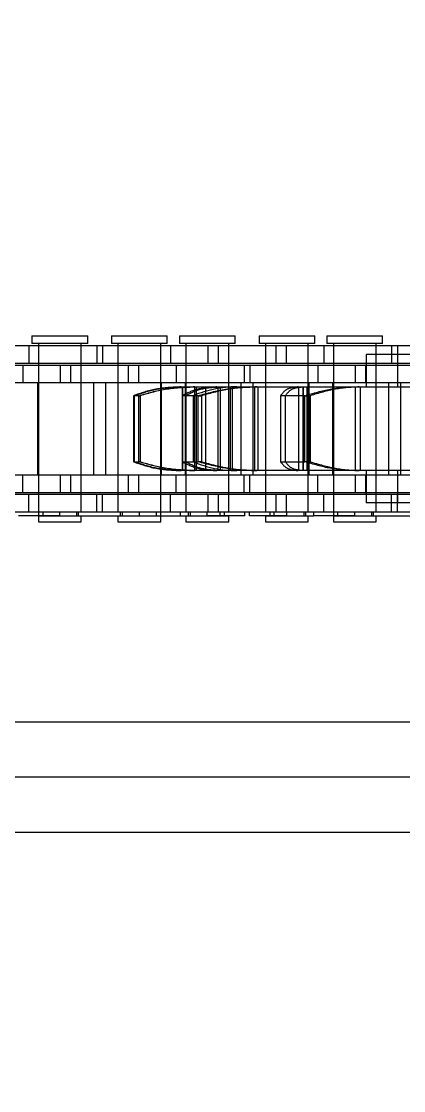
# Model space of a CAD drawing. Header units: metres. Extents: x 0 to 21025, y 0 to 14850.
# Drawn here: x 5991.3 to 6024.2, y 9024.4 to 9116.4 of the extents above; entities that cross this region are included whole.
import ezdxf

# ---------------------------------------------------------------- set-up
doc = ezdxf.new("R2010")
doc.units = ezdxf.units.M
doc.header["$LTSCALE"] = 25
doc.linetypes.add('HIDDEN2', pattern=[4.7625, 3.175, -1.5875])
for name, color, linetype in [('SL1', 8, 'Continuous'), ('SL4', 4, 'Continuous'), ('ST1', 7, 'HIDDEN2')]:
    doc.layers.add(name, color=color, linetype=linetype)

msp = doc.modelspace()

# ---------------------------------------------------------------- linework, layer by layer
at = {"layer": 'SL1'}
for radius, start, end in [(1215.5, 107.106787, 166.785047), (1170.7, 106.690475, 164.690823), (1164.35, 106.913784, 164.513299), (1158.35, 107.10294, 164.435358)]:
    msp.add_arc((6782.517, 8419.394), radius, start, end, dxfattribs=at)
at = {"layer": 'SL4'}
for p, q in [((5540.514, 9056.144), (6330.277, 9056.144)), ((6490.517, 9046.619), (5540.514, 9046.619))]:
    msp.add_line(p, q, dxfattribs=at)
at = {"layer": 'ST1'}
for p, q in [((5992.178, 9089.384), (5996.975, 9089.384)), ((5992.178, 9089.384), (5992.178, 9088.725)), ((5996.975, 9088.725), (5996.975, 9089.384)), ((5999.03, 9089.384), (6003.827, 9089.384)), ((5999.03, 9089.384), (5999.03, 9088.725)), ((6003.827, 9088.725), (6003.827, 9089.384)), ((6004.878, 9089.384), (6009.675, 9089.384)), ((6004.878, 9089.384), (6004.878, 9088.725)), ((6009.675, 9088.725), (6009.675, 9089.384)), ((6011.73, 9089.384), (6016.527, 9089.384)), ((6011.73, 9089.384), (6011.73, 9088.725)), ((6016.527, 9088.725), (6016.527, 9089.384)), ((6017.578, 9089.384), (6022.375, 9089.384)), ((6017.578, 9089.384), (6017.578, 9088.725)), ((6022.375, 9088.725), (6022.375, 9089.384)), ((5988.656, 9088.541), (5997.751, 9088.541)), ((5991.903, 9088.541), (5991.903, 9087.021)), ((5996.975, 9088.725), (5992.178, 9088.725)), ((5992.731, 9088.725), (5992.731, 9074.227)), ((5992.731, 9088.541), (5992.731, 9087.021)), ((5996.421, 9074.227), (5996.421, 9088.725)), ((5996.421, 9087.021), (5996.421, 9088.541)), ((5997.751, 9088.541), (5997.751, 9087.021)), ((5997.751, 9088.541), (6004.101, 9088.541)), ((5998.253, 9088.541), (5998.253, 9087.021)), ((6003.827, 9088.725), (5999.03, 9088.725)), ((5999.583, 9088.725), (5999.583, 9074.227)), ((5999.583, 9088.541), (5999.583, 9087.021)), ((6003.273, 9074.227), (6003.273, 9088.725)), ((6003.273, 9087.021), (6003.273, 9088.541)), ((6004.101, 9088.541), (6004.101, 9087.021)), ((6004.101, 9088.541), (6013.196, 9088.541)), ((6009.675, 9088.725), (6004.878, 9088.725)), ((6005.431, 9088.725), (6005.431, 9074.227)), ((6005.431, 9088.541), (6005.431, 9087.021)), ((6007.348, 9087.021), (6007.348, 9088.541)), ((6008.208, 9088.541), (6008.208, 9087.021)), ((6009.121, 9074.227), (6009.121, 9088.725)), ((6009.121, 9087.021), (6009.121, 9088.541)), ((6016.527, 9088.725), (6011.73, 9088.725)), ((6012.283, 9088.725), (6012.283, 9074.227)), ((6012.283, 9088.541), (6012.283, 9087.021)), ((6013.196, 9088.541), (6014.056, 9088.541)), ((6013.196, 9087.021), (6013.196, 9088.541)), ((6014.056, 9088.541), (6023.151, 9088.541)), ((6014.056, 9088.541), (6014.056, 9087.021)), ((6015.973, 9074.227), (6015.973, 9088.725)), ((6015.973, 9087.021), (6015.973, 9088.541)), ((6017.303, 9088.541), (6017.303, 9087.021)), ((6022.375, 9088.725), (6017.578, 9088.725)), ((6018.131, 9088.725), (6018.131, 9074.227)), ((6018.131, 9088.541), (6018.131, 9087.021)), ((6021.821, 9074.227), (6021.821, 9088.725)), ((6021.821, 9087.021), (6021.821, 9088.541)), ((6023.151, 9088.541), (6023.151, 9087.021)), ((6023.151, 9088.541), (6029.501, 9088.541)), ((6023.653, 9088.541), (6023.653, 9087.021)), ((6057.369, 9087.759), (6020.97, 9087.759)), ((6020.97, 9087.759), (6020.97, 9084.989)), ((6023.66, 9087.759), (6023.66, 9084.989)), ((5985.051, 9086.869), (5991.401, 9086.869)), ((5988.656, 9087.021), (5997.751, 9087.021)), ((5991.401, 9086.869), (5991.401, 9085.349)), ((5991.401, 9086.869), (6000.496, 9086.869)), ((5992.731, 9086.869), (5992.731, 9085.349)), ((5994.648, 9085.349), (5994.648, 9086.869)), ((5995.508, 9086.869), (5995.508, 9085.349)), ((5996.421, 9085.349), (5996.421, 9086.869)), ((5997.751, 9087.021), (6004.101, 9087.021)), ((5999.583, 9086.869), (5999.583, 9085.349)), ((6000.496, 9086.869), (6001.356, 9086.869)), ((6000.496, 9085.349), (6000.496, 9086.869)), ((6001.356, 9086.869), (6010.451, 9086.869)), ((6001.356, 9086.869), (6001.356, 9085.349)), ((6003.273, 9085.349), (6003.273, 9086.869)), ((6004.101, 9087.021), (6013.196, 9087.021)), ((6004.603, 9086.869), (6004.603, 9085.349)), ((6005.431, 9086.869), (6005.431, 9085.349)), ((6009.121, 9085.349), (6009.121, 9086.869)), ((6010.451, 9086.869), (6010.451, 9085.349)), ((6010.451, 9086.869), (6016.801, 9086.869)), ((6010.953, 9086.869), (6010.953, 9085.349)), ((6012.283, 9086.869), (6012.283, 9085.349)), ((6013.196, 9087.021), (6014.056, 9087.021)), ((6014.056, 9087.021), (6023.151, 9087.021)), ((6015.973, 9085.349), (6015.973, 9086.869)), ((6016.801, 9086.869), (6016.801, 9085.349)), ((6016.801, 9086.869), (6025.896, 9086.869)), ((6018.131, 9086.869), (6018.131, 9085.349)), ((6020.048, 9085.349), (6020.048, 9086.869)), ((6020.908, 9086.869), (6020.908, 9085.349)), ((6021.821, 9085.349), (6021.821, 9086.869)), ((6023.151, 9087.021), (6029.501, 9087.021)), ((5985.051, 9085.349), (5991.401, 9085.349)), ((5991.401, 9085.349), (6000.496, 9085.349)), ((5992.688, 9077.419), (5992.688, 9085.349)), ((5992.731, 9085.349), (5992.731, 9077.419)), ((5996.421, 9077.419), (5996.421, 9085.349)), ((5997.468, 9085.349), (5997.468, 9077.419)), ((5998.536, 9077.419), (5998.536, 9085.349)), ((5999.583, 9085.349), (5999.583, 9077.419)), ((6000.496, 9085.349), (6001.356, 9085.349)), ((6001.356, 9085.349), (6010.451, 9085.349)), ((6003.273, 9077.419), (6003.273, 9085.349)), ((6003.316, 9085.349), (6003.316, 9077.419)), ((6005.388, 9077.419), (6005.388, 9085.349)), ((6005.431, 9085.349), (6005.431, 9077.419)), ((6009.121, 9077.419), (6009.121, 9085.349)), ((6010.168, 9085.349), (6010.168, 9077.419)), ((6010.451, 9085.349), (6016.801, 9085.349)), ((6011.236, 9077.419), (6011.236, 9085.349)), ((6012.283, 9085.349), (6012.283, 9077.419)), ((6015.973, 9077.419), (6015.973, 9085.349)), ((6016.016, 9085.349), (6016.016, 9077.419)), ((6016.801, 9085.349), (6025.896, 9085.349)), ((6018.088, 9077.419), (6018.088, 9085.349)), ((6018.131, 9085.349), (6018.131, 9077.419)), ((6021.821, 9077.419), (6021.821, 9085.349)), ((6022.868, 9085.349), (6022.868, 9077.419)), ((6023.936, 9077.419), (6023.936, 9085.349)), ((6005.016, 9084.989), (6006.07, 9084.989)), ((6005.136, 9077.779), (6005.136, 9084.989)), ((6005.179, 9077.779), (6005.179, 9084.989)), ((6006.07, 9084.989), (6006.199, 9084.989)), ((6006.199, 9077.779), (6006.199, 9084.989)), ((6006.199, 9084.989), (6008.109, 9084.989)), ((6006.334, 9077.779), (6006.334, 9084.989)), ((6007.156, 9077.779), (6007.156, 9084.989)), ((6008.109, 9084.989), (6011.234, 9084.989)), ((6008.205, 9077.779), (6008.205, 9084.989)), ((6008.421, 9077.779), (6008.421, 9084.989)), ((6009.273, 9077.779), (6009.273, 9084.989)), ((6009.454, 9077.779), (6009.454, 9084.989)), ((6011.234, 9084.989), (6011.358, 9084.989)), ((6011.358, 9077.779), (6011.358, 9084.989)), ((6011.358, 9084.989), (6015.111, 9084.989)), ((6011.654, 9077.779), (6011.654, 9084.989)), ((6015.111, 9084.989), (6019.93, 9084.989)), ((6015.171, 9077.779), (6015.171, 9084.989)), ((6015.533, 9077.779), (6015.533, 9084.989)), ((6015.548, 9077.779), (6015.548, 9084.989)), ((6015.889, 9077.779), (6015.889, 9084.989)), ((6019.93, 9084.989), (6020.034, 9084.989)), ((6020.034, 9077.779), (6020.034, 9084.989)), ((6020.034, 9084.989), (6025.177, 9084.989)), ((6020.456, 9077.779), (6020.456, 9084.989)), ((6001.383, 9084.227), (6000.927, 9084.227)), ((6000.927, 9084.227), (6000.927, 9078.541)), ((6001.007, 9078.541), (6001.007, 9084.227)), ((6001.383, 9078.541), (6001.383, 9084.227)), ((6001.383, 9084.227), (6001.503, 9084.227)), ((6001.503, 9084.227), (6001.503, 9078.541)), ((6006.479, 9084.227), (6005.125, 9084.227)), ((6005.125, 9084.227), (6005.125, 9078.541)), ((6005.397, 9078.541), (6005.397, 9084.227)), ((6006.071, 9084.227), (6006.071, 9078.541)), ((6006.479, 9078.541), (6006.479, 9084.227)), ((6006.479, 9084.227), (6006.785, 9084.227)), ((6006.785, 9084.227), (6006.785, 9078.541)), ((6015.68, 9084.227), (6013.591, 9084.227)), ((6013.591, 9084.227), (6013.591, 9078.541)), ((6014.021, 9078.541), (6014.021, 9084.227)), ((6015.68, 9078.541), (6015.68, 9084.227)), ((6015.68, 9084.227), (6016.135, 9084.227)), ((6016.135, 9084.227), (6016.135, 9078.541)), ((6000.927, 9078.541), (6001.383, 9078.541)), ((6001.503, 9078.541), (6001.383, 9078.541)), ((6005.125, 9078.541), (6006.479, 9078.541)), ((6006.785, 9078.541), (6006.479, 9078.541)), ((6013.591, 9078.541), (6015.68, 9078.541)), ((6016.135, 9078.541), (6015.68, 9078.541)), ((5985.051, 9077.419), (5991.401, 9077.419)), ((5991.401, 9075.899), (5991.401, 9077.419)), ((5991.401, 9077.419), (6000.496, 9077.419)), ((5992.731, 9077.419), (5992.731, 9075.899)), ((5994.648, 9075.899), (5994.648, 9077.419)), ((5995.508, 9077.419), (5995.508, 9075.899)), ((5996.421, 9075.899), (5996.421, 9077.419)), ((5999.583, 9077.419), (5999.583, 9075.899)), ((6000.496, 9077.419), (6001.356, 9077.419)), ((6000.496, 9075.899), (6000.496, 9077.419)), ((6001.356, 9077.419), (6010.451, 9077.419)), ((6001.356, 9077.419), (6001.356, 9075.899)), ((6003.273, 9075.899), (6003.273, 9077.419)), ((6004.603, 9075.899), (6004.603, 9077.419)), ((6006.07, 9077.779), (6005.016, 9077.779)), ((6005.431, 9077.419), (6005.431, 9075.899)), ((6006.199, 9077.779), (6006.07, 9077.779)), ((6008.109, 9077.779), (6006.199, 9077.779)), ((6011.234, 9077.779), (6008.109, 9077.779)), ((6009.121, 9075.899), (6009.121, 9077.419)), ((6010.451, 9075.899), (6010.451, 9077.419)), ((6010.451, 9077.419), (6016.801, 9077.419)), ((6010.953, 9075.899), (6010.953, 9077.419)), ((6011.358, 9077.779), (6011.234, 9077.779)), ((6015.111, 9077.779), (6011.358, 9077.779)), ((6012.283, 9077.419), (6012.283, 9075.899)), ((6019.93, 9077.779), (6015.111, 9077.779)), ((6015.973, 9075.899), (6015.973, 9077.419)), ((6016.801, 9075.899), (6016.801, 9077.419)), ((6016.801, 9077.419), (6025.896, 9077.419)), ((6018.131, 9077.419), (6018.131, 9075.899)), ((6020.034, 9077.779), (6019.93, 9077.779)), ((6025.177, 9077.779), (6020.034, 9077.779)), ((6020.048, 9075.899), (6020.048, 9077.419)), ((6020.908, 9077.419), (6020.908, 9075.899)), ((6020.97, 9077.779), (6020.97, 9075.009)), ((6021.821, 9075.899), (6021.821, 9077.419)), ((6023.66, 9077.779), (6023.66, 9075.009)), ((5985.051, 9075.899), (5991.401, 9075.899)), ((5988.656, 9075.747), (5997.751, 9075.747)), ((5991.401, 9075.899), (6000.496, 9075.899)), ((5991.903, 9074.227), (5991.903, 9075.747)), ((5992.731, 9075.747), (5992.731, 9073.894)), ((5996.421, 9074.227), (5996.421, 9075.747)), ((5997.751, 9074.227), (5997.751, 9075.747)), ((5997.751, 9075.747), (6004.101, 9075.747)), ((5998.253, 9074.227), (5998.253, 9075.747)), ((5999.583, 9075.747), (5999.583, 9074.227)), ((6000.496, 9075.899), (6001.356, 9075.899)), ((6001.356, 9075.899), (6010.451, 9075.899)), ((6003.273, 9073.894), (6003.273, 9075.747)), ((6004.101, 9074.227), (6004.101, 9075.747)), ((6004.101, 9075.747), (6013.196, 9075.747)), ((6005.431, 9075.747), (6005.431, 9074.227)), ((6007.348, 9074.227), (6007.348, 9075.747)), ((6008.208, 9075.747), (6008.208, 9074.227)), ((6009.121, 9074.227), (6009.121, 9075.747)), ((6010.451, 9075.899), (6016.801, 9075.899)), ((6012.283, 9075.747), (6012.283, 9074.227)), ((6013.196, 9075.747), (6014.056, 9075.747)), ((6013.196, 9074.227), (6013.196, 9075.747)), ((6014.056, 9075.747), (6023.151, 9075.747)), ((6014.056, 9075.747), (6014.056, 9074.227)), ((6015.973, 9074.227), (6015.973, 9075.747)), ((6016.801, 9075.899), (6025.896, 9075.899)), ((6017.303, 9074.227), (6017.303, 9075.747)), ((6018.131, 9075.747), (6018.131, 9073.894)), ((6021.821, 9074.227), (6021.821, 9075.747)), ((6023.151, 9074.227), (6023.151, 9075.747)), ((6023.151, 9075.747), (6029.501, 9075.747)), ((6023.653, 9074.227), (6023.653, 9075.747)), ((5988.656, 9074.227), (5997.751, 9074.227)), ((5993.1, 9074.227), (5993.1, 9073.858)), ((5994.576, 9073.894), (5994.576, 9074.227)), ((5996.052, 9073.858), (5996.052, 9074.227)), ((5996.195, 9073.894), (5996.195, 9074.227)), ((5997.751, 9074.227), (6004.101, 9074.227)), ((5999.809, 9073.894), (5999.809, 9074.227)), ((5999.952, 9074.227), (5999.952, 9073.858)), ((6001.428, 9073.894), (6001.428, 9074.227)), ((6002.904, 9073.858), (6002.904, 9074.227)), ((6004.101, 9074.227), (6013.196, 9074.227)), ((6004.98, 9073.894), (6004.98, 9074.227)), ((6005.657, 9073.894), (6005.657, 9074.227)), ((6005.8, 9074.227), (6005.8, 9073.858)), ((6007.276, 9073.894), (6007.276, 9074.227)), ((6008.383, 9073.894), (6008.383, 9074.227)), ((6008.752, 9073.858), (6008.752, 9074.227)), ((6010.507, 9073.894), (6010.507, 9074.227)), ((6010.898, 9073.894), (6010.898, 9074.227)), ((6012.652, 9074.227), (6012.652, 9073.858)), ((6013.021, 9073.894), (6013.021, 9074.227)), ((6013.196, 9074.227), (6014.056, 9074.227)), ((6014.056, 9074.227), (6023.151, 9074.227)), ((6014.128, 9073.894), (6014.128, 9074.227)), ((6015.604, 9073.858), (6015.604, 9074.227)), ((6015.747, 9073.894), (6015.747, 9074.227)), ((6016.424, 9074.227), (6016.424, 9073.894)), ((6018.5, 9074.227), (6018.5, 9073.858)), ((6019.976, 9073.894), (6019.976, 9074.227)), ((6057.369, 9075.009), (6020.97, 9075.009)), ((6021.452, 9073.858), (6021.452, 9074.227)), ((6021.595, 9073.894), (6021.595, 9074.227)), ((6023.151, 9074.227), (6029.501, 9074.227)), ((5994.576, 9073.894), (5991.024, 9073.894)), ((5996.421, 9073.858), (5992.731, 9073.858)), ((5992.731, 9073.858), (5992.731, 9073.384)), ((5992.731, 9073.384), (5996.421, 9073.384)), ((5994.576, 9073.894), (6007.276, 9073.894)), ((5996.421, 9073.384), (5996.421, 9073.858)), ((6003.273, 9073.858), (5999.583, 9073.858)), ((5999.583, 9073.858), (5999.583, 9073.384)), ((5999.583, 9073.384), (6003.273, 9073.384)), ((6003.273, 9073.384), (6003.273, 9073.858)), ((6009.121, 9073.858), (6005.431, 9073.858)), ((6005.431, 9073.858), (6005.431, 9073.384)), ((6005.431, 9073.384), (6009.121, 9073.384)), ((6010.507, 9073.894), (6007.276, 9073.894)), ((6009.121, 9073.384), (6009.121, 9073.858)), ((6014.128, 9073.894), (6010.898, 9073.894)), ((6015.973, 9073.858), (6012.283, 9073.858)), ((6012.283, 9073.858), (6012.283, 9073.384)), ((6012.283, 9073.384), (6015.973, 9073.384)), ((6014.128, 9073.894), (6016.424, 9073.894)), ((6015.973, 9073.384), (6015.973, 9073.858)), ((6019.976, 9073.894), (6016.424, 9073.894)), ((6021.821, 9073.858), (6018.131, 9073.858)), ((6018.131, 9073.858), (6018.131, 9073.384)), ((6018.131, 9073.384), (6021.821, 9073.384)), ((6019.976, 9073.894), (6032.676, 9073.894)), ((6021.821, 9073.384), (6021.821, 9073.858)), ((5540.514, 9056.144), (6330.277, 9056.144)), ((6540.514, 9051.381), (5540.514, 9051.381))]:
    msp.add_line(p, q, dxfattribs=at)
for centre, radius, start, end in [((6782.517, 8419.394), 1163.627, 127.817651, 147.031191), ((6782.517, 8419.394), 1157.277, 127.817651, 147.031191), ((6009.822, 9075.371), 9.618, 90.09202, 112.96021), ((6009.822, 9087.396), 9.618, 247.03979, 269.90798)]:
    msp.add_arc(centre, radius, start, end, dxfattribs=at)
for points, knots in [([(6005.016, 9084.989), (6004.274, 9084.951), (6002.788, 9084.875), (6001.548, 9084.443), (6000.927, 9084.227)], [0, 0, 0, 0, 0.49948, 1, 1, 1, 1]), ([(6001.007, 9084.227), (6001.621, 9084.443), (6002.847, 9084.875), (6004.322, 9084.951), (6005.06, 9084.989)], [0, 0, 0, 0, 0.500152, 1, 1, 1, 1]), ([(6001.383, 9084.227), (6002.131, 9084.443), (6003.625, 9084.875), (6005.256, 9084.951), (6006.07, 9084.989)], [0, 0, 0, 0, 0.5005288, 1, 1, 1, 1]), ([(6006.204, 9084.989), (6005.389, 9084.951), (6003.756, 9084.875), (6002.255, 9084.443), (6001.503, 9084.227)], [0, 0, 0, 0, 0.499459, 1, 1, 1, 1]), ([(6008.109, 9084.989), (6007.53, 9084.951), (6006.37, 9084.875), (6005.54, 9084.443), (6005.125, 9084.227)], [0, 0, 0, 0, 0.499427, 1, 1, 1, 1]), ([(6005.397, 9084.227), (6005.802, 9084.443), (6006.612, 9084.875), (6007.755, 9084.951), (6008.326, 9084.989)], [0, 0, 0, 0, 0.500133, 1, 1, 1, 1]), ([(6006.479, 9084.227), (6007.271, 9084.443), (6008.853, 9084.875), (6010.441, 9084.951), (6011.234, 9084.989)], [0, 0, 0, 0, 0.500514, 1, 1, 1, 1]), ([(6011.531, 9084.989), (6010.741, 9084.951), (6009.159, 9084.876), (6007.577, 9084.443), (6006.785, 9084.227)], [0, 0, 0, 0, 0.499098, 1, 1, 1, 1]), ([(6015.111, 9084.989), (6014.765, 9084.951), (6014.071, 9084.876), (6013.751, 9084.443), (6013.591, 9084.227)], [0, 0, 0, 0, 0.499098, 1, 1, 1, 1]), ([(6014.021, 9084.227), (6014.17, 9084.443), (6014.467, 9084.875), (6015.139, 9084.951), (6015.475, 9084.989)], [0, 0, 0, 0, 0.500534, 1, 1, 1, 1]), ([(6015.68, 9084.227), (6016.42, 9084.443), (6017.899, 9084.875), (6019.253, 9084.951), (6019.93, 9084.989)], [0, 0, 0, 0, 0.500261, 1, 1, 1, 1]), ([(6020.353, 9084.989), (6019.684, 9084.951), (6018.343, 9084.876), (6016.872, 9084.443), (6016.135, 9084.227)], [0, 0, 0, 0, 0.4991241, 1, 1, 1, 1]), ([(6000.927, 9078.541), (6001.548, 9078.324), (6002.788, 9077.892), (6004.274, 9077.816), (6005.016, 9077.779)], [0, 0, 0, 0, 0.500513, 1, 1, 1, 1]), ([(6005.06, 9077.779), (6004.323, 9077.816), (6002.848, 9077.892), (6001.622, 9078.324), (6001.007, 9078.541)], [0, 0, 0, 0, 0.499124, 1, 1, 1, 1]), ([(6006.07, 9077.779), (6005.256, 9077.816), (6003.626, 9077.892), (6002.131, 9078.324), (6001.383, 9078.541)], [0, 0, 0, 0, 0.499464, 1, 1, 1, 1]), ([(6001.503, 9078.541), (6002.255, 9078.324), (6003.756, 9077.892), (6005.389, 9077.816), (6006.204, 9077.779)], [0, 0, 0, 0, 0.500534, 1, 1, 1, 1]), ([(6005.125, 9078.541), (6005.54, 9078.324), (6006.37, 9077.892), (6007.53, 9077.816), (6008.109, 9077.779)], [0, 0, 0, 0, 0.500372, 1, 1, 1, 1]), ([(6008.326, 9077.779), (6007.756, 9077.816), (6006.613, 9077.892), (6005.802, 9078.324), (6005.397, 9078.541)], [0, 0, 0, 0, 0.499098, 1, 1, 1, 1]), ([(6011.234, 9077.779), (6010.441, 9077.816), (6008.853, 9077.892), (6007.271, 9078.324), (6006.479, 9078.541)], [0, 0, 0, 0, 0.499479, 1, 1, 1, 1]), ([(6006.785, 9078.541), (6007.576, 9078.324), (6009.158, 9077.892), (6010.74, 9077.816), (6011.531, 9077.779)], [0, 0, 0, 0, 0.500133, 1, 1, 1, 1]), ([(6013.591, 9078.541), (6013.751, 9078.324), (6014.07, 9077.892), (6014.764, 9077.816), (6015.111, 9077.779)], [0, 0, 0, 0, 0.500133, 1, 1, 1, 1]), ([(6015.475, 9077.779), (6015.139, 9077.816), (6014.467, 9077.892), (6014.17, 9078.324), (6014.021, 9078.541)], [0, 0, 0, 0, 0.499459, 1, 1, 1, 1]), ([(6019.93, 9077.779), (6019.254, 9077.816), (6017.899, 9077.892), (6016.42, 9078.324), (6015.68, 9078.541)], [0, 0, 0, 0, 0.499419, 1, 1, 1, 1]), ([(6016.135, 9078.541), (6016.871, 9078.324), (6018.342, 9077.892), (6019.683, 9077.816), (6020.353, 9077.779)], [0, 0, 0, 0, 0.5001515, 1, 1, 1, 1])]:
    msp.add_open_spline(points, degree=3, knots=knots, dxfattribs=at)

doc.saveas('drawing.dxf')
